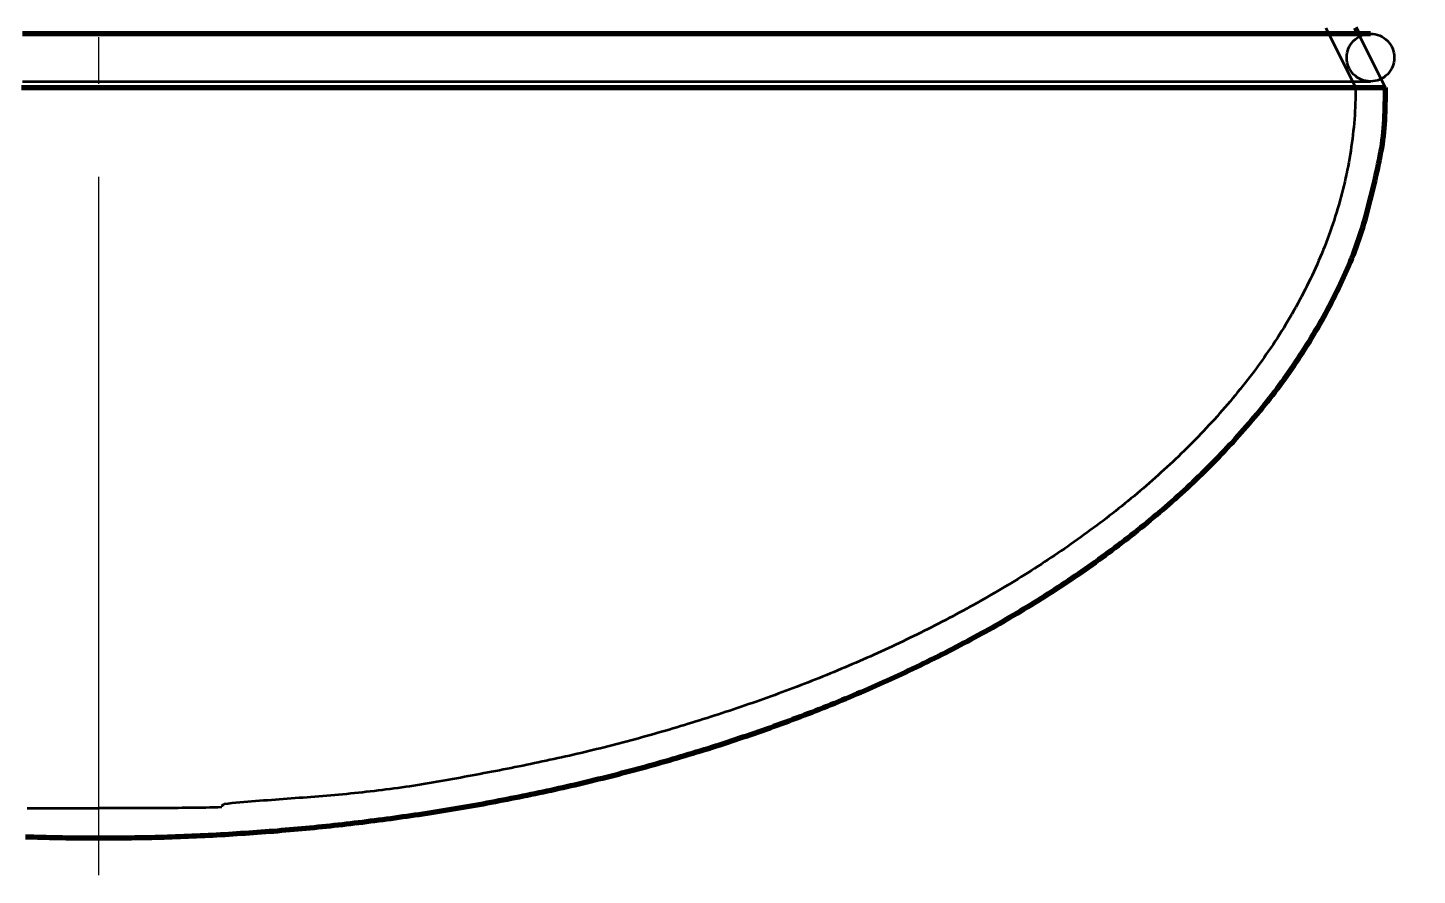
# Model space of a CAD drawing. Header units: millimetres. Extents: x 0 to 1554, y 0 to 420.
# Drawn here: x 120.9 to 150.76, y 174.06 to 192.26 of the extents above; entities that cross this region are included whole.
import ezdxf

# ---------------------------------------------------------------- set-up
doc = ezdxf.new("R2010")
doc.units = ezdxf.units.MM
doc.linetypes.add('IRAM-E-TRAZOS', pattern=[5, 4, -1])
doc.linetypes.add('IRAM-F-TRAZO-PUNTO', pattern=[20, 15, -2, 1, -2])
for name, color, linetype, lineweight in [('01-VISIBLE', 7, 'CONTINUOUS', 70), ('02-OCULTA', 4, 'IRAM-E-TRAZOS', 35), ('03-EJE', 1, 'IRAM-F-TRAZO-PUNTO', 18), ('04-COTA', 3, 'CONTINUOUS', 18)]:
    doc.layers.add(name, color=color, linetype=linetype, lineweight=lineweight)
doc.styles.add('ISO3098', font='isocpeur.ttf')
doc.dimstyles.new('FLAMA-IRAM', dxfattribs={"dimtxt": 3.5, "dimasz": 3.5, "dimexe": 2, "dimexo": 1.5, "dimgap": 1, "dimtad": 1, "dimdec": 1, "dimtxsty": 'ISO3098', "dimblk": 'IRAM_FLECHA', "dimblk1": 'IRAM_FLECHA', "dimblk2": 'IRAM_FLECHA', "dimcen": 2.5, "dimclrd": 256, "dimclre": 256, "dimclrt": 256, "dimazin": 3, "dimtfac": 1, "dimtmove": 0, "dimatfit": 3, "dimlwd": 18, "dimlwe": 18})

# ---------------------------------------------------------------- blocks, each defined once
blk = doc.blocks.new('IRAM_FLECHA')
blk.add_solid([(0, 0), (-1, 0.125), (-1, -0.125)])

msp = doc.modelspace()

# ---------------------------------------------------------------- linework, layer by layer
at = {"layer": '01-VISIBLE'}
msp.add_line((149.499, 192.137), (149.435, 192.265), dxfattribs=at)
for points in [[(149.755, 192.137), (149.619, 192.137), (149.482, 192.137), (149.345, 192.137), (149.209, 192.137), (149.072, 192.137), (148.935, 192.137), (148.799, 192.137), (148.662, 192.137), (148.525, 192.137), (148.389, 192.137), (148.252, 192.137), (148.115, 192.137), (147.979, 192.137), (147.842, 192.137), (147.706, 192.137), (147.569, 192.137), (147.432, 192.137), (147.296, 192.137), (147.159, 192.137), (147.022, 192.137), (146.886, 192.137), (146.749, 192.137), (146.612, 192.137), (146.476, 192.137), (146.339, 192.137), (146.202, 192.137), (146.066, 192.137), (145.929, 192.137), (145.792, 192.137), (145.656, 192.137), (145.519, 192.137), (145.382, 192.137), (145.246, 192.137), (145.109, 192.137), (144.973, 192.137), (144.836, 192.137), (144.699, 192.137), (144.563, 192.137), (144.426, 192.137), (144.289, 192.137), (144.153, 192.137), (144.016, 192.137), (143.879, 192.137), (143.743, 192.137), (143.606, 192.137), (143.469, 192.137), (143.333, 192.137), (143.196, 192.137), (143.059, 192.137), (142.923, 192.137), (142.786, 192.137), (142.649, 192.137), (142.513, 192.137), (142.376, 192.137), (142.24, 192.137), (142.103, 192.137), (141.966, 192.137), (141.83, 192.137), (141.693, 192.137), (141.556, 192.137), (141.42, 192.137), (141.283, 192.137), (141.146, 192.137), (141.01, 192.137), (140.873, 192.137), (140.736, 192.137), (140.6, 192.137), (140.463, 192.137), (140.326, 192.137), (140.19, 192.137), (140.053, 192.137), (139.916, 192.137), (139.78, 192.137), (139.643, 192.137), (139.506, 192.137), (139.37, 192.137), (139.233, 192.137), (139.097, 192.137), (138.96, 192.137), (138.823, 192.137), (138.687, 192.137), (138.55, 192.137), (138.413, 192.137), (138.277, 192.137), (138.14, 192.137), (138.003, 192.137), (137.867, 192.137), (137.73, 192.137), (137.593, 192.137), (137.457, 192.137), (137.32, 192.137), (137.183, 192.137), (137.047, 192.137), (136.91, 192.137), (136.773, 192.137), (136.637, 192.137), (136.5, 192.137), (136.363, 192.137), (136.227, 192.137), (136.09, 192.137), (135.953, 192.137), (135.817, 192.137), (135.68, 192.137), (135.544, 192.137), (135.407, 192.137), (135.27, 192.137), (135.134, 192.137), (134.997, 192.137), (134.86, 192.137), (134.724, 192.137), (134.587, 192.137), (134.45, 192.137), (134.314, 192.137), (134.177, 192.137), (134.04, 192.137), (133.904, 192.137), (133.767, 192.137), (133.63, 192.137), (133.494, 192.137), (133.357, 192.137), (133.22, 192.137), (133.084, 192.137), (132.947, 192.137), (132.81, 192.137), (132.674, 192.137), (132.537, 192.137), (132.4, 192.137), (132.264, 192.137), (132.127, 192.137), (131.99, 192.137), (131.854, 192.137), (131.717, 192.137), (131.581, 192.137), (131.444, 192.137), (131.307, 192.137), (131.171, 192.137), (131.034, 192.137), (130.897, 192.137), (130.761, 192.137), (130.624, 192.137), (130.487, 192.137), (130.351, 192.137), (130.214, 192.137), (130.077, 192.137), (129.941, 192.137), (129.804, 192.137), (129.667, 192.137), (129.531, 192.137), (129.394, 192.137), (129.257, 192.137), (129.121, 192.137), (128.984, 192.137), (128.848, 192.137), (128.711, 192.137), (128.574, 192.137), (128.438, 192.137), (128.301, 192.137), (128.164, 192.137), (128.028, 192.137), (127.891, 192.137), (127.754, 192.137), (127.618, 192.137), (127.481, 192.137), (127.344, 192.137), (127.208, 192.137), (127.071, 192.137), (126.934, 192.137), (126.798, 192.137), (126.661, 192.137), (126.525, 192.137), (126.388, 192.137), (126.251, 192.137), (126.115, 192.137), (125.978, 192.137), (125.841, 192.137), (125.705, 192.137), (125.568, 192.137), (125.431, 192.137), (125.295, 192.137), (125.158, 192.137), (125.021, 192.137), (124.885, 192.137), (124.748, 192.137), (124.611, 192.137), (124.475, 192.137), (124.338, 192.137), (124.201, 192.137), (124.065, 192.137), (123.928, 192.137), (123.791, 192.137), (123.655, 192.137), (123.518, 192.137), (123.382, 192.137), (123.245, 192.137), (123.108, 192.137), (122.972, 192.137), (122.835, 192.137), (122.698, 192.137), (122.562, 192.137), (122.425, 192.137), (122.288, 192.137), (122.152, 192.137), (122.015, 192.137), (121.878, 192.137), (121.742, 192.137), (121.605, 192.137), (121.468, 192.137), (121.332, 192.137), (121.195, 192.137), (121.059, 192.137), (120.922, 192.137), (120.785, 192.137)], [(149.755, 192.137), (149.712, 192.137), (149.67, 192.137), (149.627, 192.137), (149.584, 192.137), (149.542, 192.137), (149.499, 192.137)], [(120.766, 190.985), (120.904, 190.985), (121.043, 190.985), (121.181, 190.985), (121.319, 190.985), (121.457, 190.985), (121.596, 190.985), (121.734, 190.985), (121.872, 190.985), (122.01, 190.985), (122.149, 190.985), (122.287, 190.985), (122.425, 190.985), (122.563, 190.985), (122.702, 190.985), (122.84, 190.985), (122.978, 190.985), (123.116, 190.985), (123.255, 190.985), (123.393, 190.985), (123.531, 190.985), (123.669, 190.985), (123.808, 190.985), (123.946, 190.985), (124.084, 190.985), (124.222, 190.985), (124.361, 190.985), (124.499, 190.985), (124.637, 190.985), (124.775, 190.985), (124.913, 190.985), (125.052, 190.985), (125.19, 190.985), (125.328, 190.985), (125.467, 190.985), (125.605, 190.985), (125.743, 190.985), (125.881, 190.985), (126.02, 190.985), (126.158, 190.985), (126.296, 190.985), (126.434, 190.985), (126.573, 190.985), (126.711, 190.985), (126.849, 190.985), (126.987, 190.985), (127.126, 190.985), (127.264, 190.985), (127.402, 190.985), (127.54, 190.985), (127.678, 190.985), (127.817, 190.985), (127.955, 190.985), (128.093, 190.985), (128.232, 190.985), (128.37, 190.985), (128.508, 190.985), (128.646, 190.985), (128.784, 190.985), (128.923, 190.985), (129.061, 190.985), (129.199, 190.985), (129.337, 190.985), (129.476, 190.985), (129.614, 190.985), (129.752, 190.985), (129.891, 190.985), (130.029, 190.985), (130.167, 190.985), (130.305, 190.985), (130.444, 190.985), (130.582, 190.985), (130.72, 190.985), (130.858, 190.985), (130.996, 190.985), (131.135, 190.985), (131.273, 190.985), (131.411, 190.985), (131.549, 190.985), (131.688, 190.985), (131.826, 190.985), (131.964, 190.985), (132.102, 190.985), (132.241, 190.985), (132.379, 190.985), (132.517, 190.985), (132.655, 190.985), (132.794, 190.985), (132.932, 190.985), (133.07, 190.985), (133.208, 190.985), (133.347, 190.985), (133.485, 190.985), (133.623, 190.985), (133.762, 190.985), (133.9, 190.985), (134.038, 190.985), (134.176, 190.985), (134.315, 190.985), (134.453, 190.985), (134.591, 190.985), (134.729, 190.985), (134.868, 190.985), (135.006, 190.985), (135.144, 190.985), (135.282, 190.985), (135.421, 190.985), (135.559, 190.985), (135.697, 190.985), (135.835, 190.985), (135.974, 190.985), (136.112, 190.985), (136.25, 190.985), (136.388, 190.985), (136.526, 190.985), (136.665, 190.985), (136.803, 190.985), (136.941, 190.985), (137.079, 190.985), (137.218, 190.985), (137.356, 190.985), (137.494, 190.985), (137.632, 190.985), (137.771, 190.985), (137.909, 190.985), (138.047, 190.985), (138.185, 190.985), (138.324, 190.985), (138.462, 190.985), (138.6, 190.985), (138.738, 190.985), (138.877, 190.985), (139.015, 190.985), (139.153, 190.985), (139.292, 190.985), (139.43, 190.985), (139.568, 190.985), (139.706, 190.985), (139.845, 190.985), (139.983, 190.985), (140.121, 190.985), (140.259, 190.985), (140.398, 190.985), (140.536, 190.985), (140.674, 190.985), (140.812, 190.985), (140.95, 190.985), (141.089, 190.985), (141.227, 190.985), (141.365, 190.985), (141.504, 190.985), (141.642, 190.985), (141.78, 190.985), (141.918, 190.985), (142.056, 190.985), (142.195, 190.985), (142.333, 190.985), (142.471, 190.985), (142.609, 190.985), (142.748, 190.985), (142.886, 190.985), (143.024, 190.985), (143.163, 190.985), (143.301, 190.985), (143.439, 190.985), (143.577, 190.985), (143.716, 190.985), (143.854, 190.985), (143.992, 190.985), (144.13, 190.985), (144.269, 190.985), (144.407, 190.985), (144.545, 190.985), (144.683, 190.985), (144.822, 190.985), (144.96, 190.985), (145.098, 190.985), (145.236, 190.985), (145.375, 190.985), (145.513, 190.985), (145.651, 190.985), (145.789, 190.985), (145.928, 190.985), (146.066, 190.985), (146.204, 190.985), (146.342, 190.985), (146.481, 190.985), (146.619, 190.985), (146.757, 190.985), (146.895, 190.985), (147.034, 190.985), (147.172, 190.985), (147.31, 190.985), (147.448, 190.985), (147.587, 190.985), (147.725, 190.985), (147.863, 190.985), (148.001, 190.985), (148.139, 190.985), (148.278, 190.985), (148.416, 190.985), (148.554, 190.985), (148.692, 190.985), (148.831, 190.985), (148.969, 190.985), (149.107, 190.985), (149.245, 190.985), (149.384, 190.985), (149.522, 190.985), (149.66, 190.985), (149.798, 190.985), (149.937, 190.985), (150.075, 190.985)], [(122.425, 174.865), (122.512, 174.865), (122.6, 174.865), (122.687, 174.866), (122.775, 174.866), (122.862, 174.867), (122.95, 174.868), (123.037, 174.869), (123.125, 174.87), (123.212, 174.871), (123.299, 174.873), (123.387, 174.875), (123.474, 174.876), (123.562, 174.878), (123.649, 174.881), (123.736, 174.883), (123.824, 174.885), (123.911, 174.888), (123.999, 174.891), (124.086, 174.894), (124.173, 174.897), (124.261, 174.9), (124.348, 174.904), (124.436, 174.907), (124.523, 174.911), (124.61, 174.915), (124.698, 174.919), (124.785, 174.924), (124.872, 174.928), (124.96, 174.933), (125.047, 174.937), (125.134, 174.942), (125.222, 174.947), (125.309, 174.953), (125.396, 174.958), (125.483, 174.964), (125.571, 174.969), (125.658, 174.975), (125.745, 174.981), (125.832, 174.988), (125.92, 174.994), (126.007, 175.001), (126.094, 175.007), (126.181, 175.014), (126.268, 175.021), (126.355, 175.029), (126.443, 175.036), (126.53, 175.043), (126.617, 175.051), (126.704, 175.059), (126.791, 175.067), (126.878, 175.075), (126.965, 175.084), (127.052, 175.092), (127.139, 175.101), (127.226, 175.11), (127.313, 175.119), (127.4, 175.128), (127.487, 175.137), (127.574, 175.147), (127.661, 175.156), (127.748, 175.166), (127.834, 175.176), (127.921, 175.187), (128.008, 175.197), (128.095, 175.207), (128.182, 175.218), (128.269, 175.229), (128.355, 175.24), (128.442, 175.251), (128.529, 175.262), (128.615, 175.274), (128.702, 175.286), (128.789, 175.298), (128.875, 175.31), (128.962, 175.322), (129.048, 175.334), (129.135, 175.347), (129.221, 175.359), (129.308, 175.372), (129.394, 175.385), (129.481, 175.399), (129.567, 175.412), (129.654, 175.425), (129.74, 175.439), (129.826, 175.453), (129.913, 175.467), (129.999, 175.481), (130.085, 175.496), (130.171, 175.51), (130.258, 175.525), (130.344, 175.54), (130.43, 175.555), (130.516, 175.57), (130.602, 175.586), (130.688, 175.601), (130.774, 175.617), (130.86, 175.633), (130.946, 175.649), (131.032, 175.666), (131.118, 175.682), (131.204, 175.699), (131.289, 175.716), (131.375, 175.733), (131.461, 175.75), (131.547, 175.767), (131.632, 175.785), (131.718, 175.803), (131.804, 175.82), (131.889, 175.839), (131.975, 175.857), (132.06, 175.875), (132.146, 175.894), (132.231, 175.913), (132.316, 175.932), (132.402, 175.951), (132.487, 175.97), (132.572, 175.99), (132.657, 176.009), (132.742, 176.029), (132.828, 176.049), (132.913, 176.069), (132.998, 176.09), (133.083, 176.11), (133.168, 176.131), (133.253, 176.152), (133.337, 176.173), (133.422, 176.195), (133.507, 176.216), (133.592, 176.238), (133.676, 176.26), (133.761, 176.282), (133.845, 176.304), (133.93, 176.327), (134.014, 176.349), (134.099, 176.372), (134.183, 176.395), (134.268, 176.418), (134.352, 176.442), (134.436, 176.465), (134.52, 176.489), (134.604, 176.513), (134.688, 176.537), (134.772, 176.561), (134.856, 176.586), (134.94, 176.611), (135.024, 176.636), (135.108, 176.661), (135.191, 176.686), (135.275, 176.711), (135.359, 176.737), (135.442, 176.763), (135.526, 176.789), (135.609, 176.815), (135.692, 176.842), (135.776, 176.868), (135.859, 176.895), (135.942, 176.922), (136.025, 176.95), (136.108, 176.977), (136.191, 177.005), (136.274, 177.033), (136.357, 177.061), (136.44, 177.089), (136.522, 177.117), (136.605, 177.146), (136.687, 177.175), (136.77, 177.204), (136.852, 177.233), (136.935, 177.263), (137.017, 177.292), (137.099, 177.322), (137.181, 177.352), (137.263, 177.383), (137.345, 177.413), (137.427, 177.444), (137.509, 177.475), (137.59, 177.506), (137.672, 177.537), (137.754, 177.569), (137.835, 177.601), (137.916, 177.632), (137.998, 177.665), (138.079, 177.697), (138.16, 177.73), (138.241, 177.762), (138.322, 177.796), (138.403, 177.829), (138.484, 177.862), (138.564, 177.896), (138.645, 177.93), (138.726, 177.964), (138.806, 177.998), (138.886, 178.033), (138.967, 178.068), (139.047, 178.103), (139.127, 178.138), (139.207, 178.173), (139.286, 178.209), (139.366, 178.245), (139.446, 178.281), (139.525, 178.317), (139.605, 178.354), (139.684, 178.391), (139.763, 178.428), (139.842, 178.465), (139.921, 178.503), (140, 178.54), (140.079, 178.578), (140.158, 178.617), (140.236, 178.655), (140.315, 178.694), (140.393, 178.732), (140.471, 178.772), (140.549, 178.811), (140.627, 178.851), (140.705, 178.89), (140.783, 178.93), (140.86, 178.971), (140.938, 179.011), (141.015, 179.052), (141.092, 179.093), (141.17, 179.134), (141.247, 179.176), (141.323, 179.218), (141.4, 179.26), (141.477, 179.302), (141.553, 179.345), (141.629, 179.387), (141.705, 179.43), (141.781, 179.474), (141.857, 179.517), (141.933, 179.561), (142.008, 179.605), (142.084, 179.649), (142.159, 179.694), (142.234, 179.739), (142.309, 179.784), (142.384, 179.829), (142.459, 179.874), (142.533, 179.92), (142.607, 179.966), (142.682, 180.013), (142.756, 180.059), (142.829, 180.106), (142.903, 180.153), (142.976, 180.201), (143.05, 180.248), (143.123, 180.296), (143.196, 180.345), (143.269, 180.393), (143.341, 180.442), (143.414, 180.491), (143.486, 180.54), (143.558, 180.59), (143.63, 180.64), (143.701, 180.69), (143.773, 180.74), (143.844, 180.791), (143.915, 180.842), (143.986, 180.893), (144.057, 180.944), (144.127, 180.996), (144.197, 181.048), (144.267, 181.101), (144.337, 181.153), (144.407, 181.206), (144.476, 181.259), (144.545, 181.313), (144.614, 181.367), (144.683, 181.421), (144.751, 181.475), (144.82, 181.53), (144.888, 181.585), (144.955, 181.64), (145.023, 181.696), (145.09, 181.752), (145.157, 181.808), (145.224, 181.864), (145.29, 181.921), (145.357, 181.978), (145.423, 182.036), (145.488, 182.093), (145.554, 182.151), (145.619, 182.21), (145.684, 182.268), (145.749, 182.327), (145.813, 182.386), (145.877, 182.446), (145.941, 182.506), (146.004, 182.566), (146.067, 182.626), (146.13, 182.687), (146.193, 182.748), (146.255, 182.81), (146.317, 182.871), (146.379, 182.933), (146.44, 182.996), (146.501, 183.058), (146.562, 183.121), (146.622, 183.184), (146.682, 183.248), (146.742, 183.312), (146.801, 183.376), (146.86, 183.441), (146.919, 183.506), (146.977, 183.571), (147.035, 183.636), (147.093, 183.702), (147.15, 183.768), (147.207, 183.835), (147.263, 183.901), (147.319, 183.968), (147.375, 184.036), (147.43, 184.104), (147.485, 184.172), (147.539, 184.24), (147.593, 184.309), (147.647, 184.378), (147.7, 184.448), (147.753, 184.517), (147.805, 184.587), (147.857, 184.658), (147.908, 184.729), (147.959, 184.8), (148.009, 184.871), (148.059, 184.943), (148.109, 185.015), (148.157, 185.088), (148.206, 185.161), (148.254, 185.234), (148.301, 185.307), (148.348, 185.381), (148.395, 185.455), (148.441, 185.529), (148.487, 185.604), (148.532, 185.679), (148.576, 185.754), (148.62, 185.829), (148.664, 185.905), (148.707, 185.981), (148.75, 186.058), (148.792, 186.134), (148.834, 186.211), (148.875, 186.288), (148.916, 186.365), (148.956, 186.443), (148.996, 186.521), (149.035, 186.599), (149.073, 186.678), (149.111, 186.757), (149.148, 186.836), (149.185, 186.915), (149.22, 186.995), (149.255, 187.075), (149.29, 187.156), (149.323, 187.237), (149.356, 187.318), (149.388, 187.399), (149.419, 187.481), (149.449, 187.563), (149.478, 187.645), (149.507, 187.728), (149.534, 187.811), (149.561, 187.894), (149.587, 187.978), (149.612, 188.061), (149.637, 188.145), (149.661, 188.229), (149.684, 188.314), (149.707, 188.398), (149.729, 188.483), (149.751, 188.567), (149.772, 188.652), (149.792, 188.737), (149.813, 188.822), (149.833, 188.907), (149.852, 188.993), (149.871, 189.078), (149.89, 189.163), (149.909, 189.249), (149.927, 189.334), (149.945, 189.42), (149.963, 189.506), (149.98, 189.591), (149.995, 189.677), (150.01, 189.764), (150.022, 189.85), (150.033, 189.937), (150.042, 190.024), (150.05, 190.111), (150.056, 190.198), (150.061, 190.286), (150.065, 190.373), (150.068, 190.46), (150.07, 190.548), (150.072, 190.635), (150.074, 190.723), (150.074, 190.81), (150.075, 190.897), (150.075, 190.985)], [(120.851, 174.891), (120.939, 174.888), (121.026, 174.886), (121.114, 174.883), (121.201, 174.881), (121.288, 174.879), (121.376, 174.877), (121.463, 174.875), (121.551, 174.873), (121.638, 174.872), (121.725, 174.87), (121.813, 174.869), (121.9, 174.868), (121.988, 174.867), (122.075, 174.866), (122.163, 174.866), (122.25, 174.865), (122.338, 174.865), (122.425, 174.865)]]:
    msp.add_lwpolyline(points, dxfattribs=at)
at = {"layer": '02-OCULTA'}
for p, q in [((148.795, 192.265), (149.435, 190.985)), ((150.075, 190.985), (149.499, 192.137))]:
    msp.add_line(p, q, dxfattribs=at)
for points in [[(149.499, 192.137), (149.364, 192.137), (149.228, 192.137), (149.093, 192.137), (148.958, 192.137), (148.822, 192.137), (148.687, 192.137), (148.551, 192.137), (148.416, 192.137), (148.281, 192.137), (148.145, 192.137), (148.01, 192.137), (147.875, 192.137), (147.739, 192.137), (147.604, 192.137), (147.468, 192.137), (147.333, 192.137), (147.198, 192.137), (147.062, 192.137), (146.927, 192.137), (146.792, 192.137), (146.656, 192.137), (146.521, 192.137), (146.385, 192.137), (146.25, 192.137), (146.115, 192.137), (145.979, 192.137), (145.844, 192.137), (145.709, 192.137), (145.573, 192.137), (145.438, 192.137), (145.303, 192.137), (145.167, 192.137), (145.032, 192.137), (144.896, 192.137), (144.761, 192.137), (144.626, 192.137), (144.49, 192.137), (144.355, 192.137), (144.22, 192.137), (144.084, 192.137), (143.949, 192.137), (143.813, 192.137), (143.678, 192.137), (143.543, 192.137), (143.407, 192.137), (143.272, 192.137), (143.137, 192.137), (143.001, 192.137), (142.866, 192.137), (142.731, 192.137), (142.595, 192.137), (142.46, 192.137), (142.324, 192.137), (142.189, 192.137), (142.054, 192.137), (141.918, 192.137), (141.783, 192.137), (141.648, 192.137), (141.512, 192.137), (141.377, 192.137), (141.241, 192.137), (141.106, 192.137), (140.971, 192.137), (140.835, 192.137), (140.7, 192.137), (140.565, 192.137), (140.429, 192.137), (140.294, 192.137), (140.158, 192.137), (140.023, 192.137), (139.888, 192.137), (139.752, 192.137), (139.617, 192.137), (139.482, 192.137), (139.346, 192.137), (139.211, 192.137), (139.076, 192.137), (138.94, 192.137), (138.805, 192.137), (138.669, 192.137), (138.534, 192.137), (138.399, 192.137), (138.263, 192.137), (138.128, 192.137), (137.993, 192.137), (137.857, 192.137), (137.722, 192.137), (137.586, 192.137), (137.451, 192.137), (137.316, 192.137), (137.18, 192.137), (137.045, 192.137), (136.91, 192.137), (136.774, 192.137), (136.639, 192.137), (136.503, 192.137), (136.368, 192.137), (136.233, 192.137), (136.097, 192.137), (135.962, 192.137), (135.827, 192.137), (135.691, 192.137), (135.556, 192.137), (135.421, 192.137), (135.285, 192.137), (135.15, 192.137), (135.014, 192.137), (134.879, 192.137), (134.744, 192.137), (134.608, 192.137), (134.473, 192.137), (134.338, 192.137), (134.202, 192.137), (134.067, 192.137), (133.931, 192.137), (133.796, 192.137), (133.661, 192.137), (133.525, 192.137), (133.39, 192.137), (133.255, 192.137), (133.119, 192.137), (132.984, 192.137), (132.848, 192.137), (132.713, 192.137), (132.578, 192.137), (132.442, 192.137), (132.307, 192.137), (132.172, 192.137), (132.036, 192.137), (131.901, 192.137), (131.766, 192.137), (131.63, 192.137), (131.495, 192.137), (131.359, 192.137), (131.224, 192.137), (131.089, 192.137), (130.953, 192.137), (130.818, 192.137), (130.683, 192.137), (130.547, 192.137), (130.412, 192.137), (130.276, 192.137), (130.141, 192.137), (130.006, 192.137), (129.87, 192.137), (129.735, 192.137), (129.6, 192.137), (129.464, 192.137), (129.329, 192.137), (129.194, 192.137), (129.058, 192.137), (128.923, 192.137), (128.787, 192.137), (128.652, 192.137), (128.517, 192.137), (128.381, 192.137), (128.246, 192.137), (128.111, 192.137), (127.975, 192.137), (127.84, 192.137), (127.704, 192.137), (127.569, 192.137), (127.434, 192.137), (127.298, 192.137), (127.163, 192.137), (127.028, 192.137), (126.892, 192.137), (126.757, 192.137), (126.621, 192.137), (126.486, 192.137), (126.351, 192.137), (126.215, 192.137), (126.08, 192.137), (125.945, 192.137), (125.809, 192.137), (125.674, 192.137), (125.539, 192.137), (125.403, 192.137), (125.268, 192.137), (125.132, 192.137), (124.997, 192.137), (124.862, 192.137), (124.726, 192.137), (124.591, 192.137), (124.456, 192.137), (124.32, 192.137), (124.185, 192.137), (124.049, 192.137), (123.914, 192.137), (123.779, 192.137), (123.643, 192.137), (123.508, 192.137), (123.373, 192.137), (123.237, 192.137), (123.102, 192.137), (122.966, 192.137), (122.831, 192.137), (122.696, 192.137), (122.56, 192.137), (122.425, 192.137), (122.29, 192.137), (122.154, 192.137), (122.019, 192.137), (121.884, 192.137), (121.748, 192.137), (121.613, 192.137), (121.477, 192.137), (121.342, 192.137), (121.207, 192.137), (121.071, 192.137), (120.936, 192.137), (120.801, 192.137)], [(120.785, 191.113), (120.922, 191.113), (121.059, 191.113), (121.195, 191.113), (121.332, 191.113), (121.468, 191.113), (121.605, 191.113), (121.742, 191.113), (121.878, 191.113), (122.015, 191.113), (122.152, 191.113), (122.288, 191.113), (122.425, 191.113), (122.562, 191.113), (122.698, 191.113), (122.835, 191.113), (122.972, 191.113), (123.108, 191.113), (123.245, 191.113), (123.382, 191.113), (123.518, 191.113), (123.655, 191.113), (123.791, 191.113), (123.928, 191.113), (124.065, 191.113), (124.201, 191.113), (124.338, 191.113), (124.475, 191.113), (124.611, 191.113), (124.748, 191.113), (124.885, 191.113), (125.021, 191.113), (125.158, 191.113), (125.295, 191.113), (125.431, 191.113), (125.568, 191.113), (125.705, 191.113), (125.841, 191.113), (125.978, 191.113), (126.115, 191.113), (126.251, 191.113), (126.388, 191.113), (126.525, 191.113), (126.661, 191.113), (126.798, 191.113), (126.934, 191.113), (127.071, 191.113), (127.208, 191.113), (127.344, 191.113), (127.481, 191.113), (127.618, 191.113), (127.754, 191.113), (127.891, 191.113), (128.028, 191.113), (128.164, 191.113), (128.301, 191.113), (128.438, 191.113), (128.574, 191.113), (128.711, 191.113), (128.848, 191.113), (128.984, 191.113), (129.121, 191.113), (129.257, 191.113), (129.394, 191.113), (129.531, 191.113), (129.667, 191.113), (129.804, 191.113), (129.941, 191.113), (130.077, 191.113), (130.214, 191.113), (130.351, 191.113), (130.487, 191.113), (130.624, 191.113), (130.761, 191.113), (130.897, 191.113), (131.034, 191.113), (131.171, 191.113), (131.307, 191.113), (131.444, 191.113), (131.581, 191.113), (131.717, 191.113), (131.854, 191.113), (131.99, 191.113), (132.127, 191.113), (132.264, 191.113), (132.4, 191.113), (132.537, 191.113), (132.674, 191.113), (132.81, 191.113), (132.947, 191.113), (133.084, 191.113), (133.22, 191.113), (133.357, 191.113), (133.494, 191.113), (133.63, 191.113), (133.767, 191.113), (133.904, 191.113), (134.04, 191.113), (134.177, 191.113), (134.314, 191.113), (134.45, 191.113), (134.587, 191.113), (134.724, 191.113), (134.86, 191.113), (134.997, 191.113), (135.133, 191.113), (135.27, 191.113), (135.407, 191.113), (135.543, 191.113), (135.68, 191.113), (135.817, 191.113), (135.953, 191.113), (136.09, 191.113), (136.227, 191.113), (136.363, 191.113), (136.5, 191.113), (136.637, 191.113), (136.773, 191.113), (136.91, 191.113), (137.047, 191.113), (137.183, 191.113), (137.32, 191.113), (137.457, 191.113), (137.593, 191.113), (137.73, 191.113), (137.866, 191.113), (138.003, 191.113), (138.14, 191.113), (138.276, 191.113), (138.413, 191.113), (138.55, 191.113), (138.686, 191.113), (138.823, 191.113), (138.96, 191.113), (139.096, 191.113), (139.233, 191.113), (139.37, 191.113), (139.506, 191.113), (139.643, 191.113), (139.78, 191.113), (139.916, 191.113), (140.053, 191.113), (140.19, 191.113), (140.326, 191.113), (140.463, 191.113), (140.599, 191.113), (140.736, 191.113), (140.873, 191.113), (141.009, 191.113), (141.146, 191.113), (141.283, 191.113), (141.419, 191.113), (141.556, 191.113), (141.693, 191.113), (141.829, 191.113), (141.966, 191.113), (142.103, 191.113), (142.239, 191.113), (142.376, 191.113), (142.513, 191.113), (142.649, 191.113), (142.786, 191.113), (142.923, 191.113), (143.059, 191.113), (143.196, 191.113), (143.332, 191.113), (143.469, 191.113), (143.606, 191.113), (143.742, 191.113), (143.879, 191.113), (144.016, 191.113), (144.152, 191.113), (144.289, 191.113), (144.426, 191.113), (144.562, 191.113), (144.699, 191.113), (144.836, 191.113), (144.972, 191.113), (145.109, 191.113), (145.246, 191.113), (145.382, 191.113), (145.519, 191.113), (145.656, 191.113), (145.792, 191.113), (145.929, 191.113), (146.065, 191.113), (146.202, 191.113), (146.339, 191.113), (146.475, 191.113), (146.612, 191.113), (146.749, 191.113), (146.885, 191.113), (147.022, 191.113), (147.159, 191.113), (147.295, 191.113), (147.432, 191.113), (147.569, 191.113), (147.705, 191.113), (147.842, 191.113), (147.979, 191.113), (148.115, 191.113), (148.252, 191.113), (148.389, 191.113), (148.525, 191.113), (148.662, 191.113), (148.798, 191.113), (148.935, 191.113), (149.072, 191.113), (149.208, 191.113), (149.345, 191.113), (149.482, 191.113), (149.618, 191.113), (149.755, 191.113)], [(120.785, 191.113), (120.922, 191.113), (121.059, 191.113), (121.195, 191.113), (121.332, 191.113), (121.468, 191.113), (121.605, 191.113), (121.742, 191.113), (121.878, 191.113), (122.015, 191.113), (122.152, 191.113), (122.288, 191.113), (122.425, 191.113), (122.562, 191.113), (122.698, 191.113), (122.835, 191.113), (122.972, 191.113), (123.108, 191.113), (123.245, 191.113), (123.382, 191.113), (123.518, 191.113), (123.655, 191.113), (123.791, 191.113), (123.928, 191.113), (124.065, 191.113), (124.201, 191.113), (124.338, 191.113), (124.475, 191.113), (124.611, 191.113), (124.748, 191.113), (124.885, 191.113), (125.021, 191.113), (125.158, 191.113), (125.295, 191.113), (125.431, 191.113), (125.568, 191.113), (125.705, 191.113), (125.841, 191.113), (125.978, 191.113), (126.115, 191.113), (126.251, 191.113), (126.388, 191.113), (126.525, 191.113), (126.661, 191.113), (126.798, 191.113), (126.934, 191.113), (127.071, 191.113), (127.208, 191.113), (127.344, 191.113), (127.481, 191.113), (127.618, 191.113), (127.754, 191.113), (127.891, 191.113), (128.028, 191.113), (128.164, 191.113), (128.301, 191.113), (128.438, 191.113), (128.574, 191.113), (128.711, 191.113), (128.848, 191.113), (128.984, 191.113), (129.121, 191.113), (129.257, 191.113), (129.394, 191.113), (129.531, 191.113), (129.667, 191.113), (129.804, 191.113), (129.941, 191.113), (130.077, 191.113), (130.214, 191.113), (130.351, 191.113), (130.487, 191.113), (130.624, 191.113), (130.761, 191.113), (130.897, 191.113), (131.034, 191.113), (131.171, 191.113), (131.307, 191.113), (131.444, 191.113), (131.581, 191.113), (131.717, 191.113), (131.854, 191.113), (131.99, 191.113), (132.127, 191.113), (132.264, 191.113), (132.4, 191.113), (132.537, 191.113), (132.674, 191.113), (132.81, 191.113), (132.947, 191.113), (133.084, 191.113), (133.22, 191.113), (133.357, 191.113), (133.494, 191.113), (133.63, 191.113), (133.767, 191.113), (133.904, 191.113), (134.04, 191.113), (134.177, 191.113), (134.314, 191.113), (134.45, 191.113), (134.587, 191.113), (134.724, 191.113), (134.86, 191.113), (134.997, 191.113), (135.133, 191.113), (135.27, 191.113), (135.407, 191.113), (135.543, 191.113), (135.68, 191.113), (135.817, 191.113), (135.953, 191.113), (136.09, 191.113), (136.227, 191.113), (136.363, 191.113), (136.5, 191.113), (136.637, 191.113), (136.773, 191.113), (136.91, 191.113), (137.047, 191.113), (137.183, 191.113), (137.32, 191.113), (137.457, 191.113), (137.593, 191.113), (137.73, 191.113), (137.866, 191.113), (138.003, 191.113), (138.14, 191.113), (138.276, 191.113), (138.413, 191.113), (138.55, 191.113), (138.686, 191.113), (138.823, 191.113), (138.96, 191.113), (139.096, 191.113), (139.233, 191.113), (139.37, 191.113), (139.506, 191.113), (139.643, 191.113), (139.78, 191.113), (139.916, 191.113), (140.053, 191.113), (140.19, 191.113), (140.326, 191.113), (140.463, 191.113), (140.599, 191.113), (140.736, 191.113), (140.873, 191.113), (141.009, 191.113), (141.146, 191.113), (141.283, 191.113), (141.419, 191.113), (141.556, 191.113), (141.693, 191.113), (141.829, 191.113), (141.966, 191.113), (142.103, 191.113), (142.239, 191.113), (142.376, 191.113), (142.513, 191.113), (142.649, 191.113), (142.786, 191.113), (142.923, 191.113), (143.059, 191.113), (143.196, 191.113), (143.332, 191.113), (143.469, 191.113), (143.606, 191.113), (143.742, 191.113), (143.879, 191.113), (144.016, 191.113), (144.152, 191.113), (144.289, 191.113), (144.426, 191.113), (144.562, 191.113), (144.699, 191.113), (144.836, 191.113), (144.972, 191.113), (145.109, 191.113), (145.246, 191.113), (145.382, 191.113), (145.519, 191.113), (145.656, 191.113), (145.792, 191.113), (145.929, 191.113), (146.065, 191.113), (146.202, 191.113), (146.339, 191.113), (146.475, 191.113), (146.612, 191.113), (146.749, 191.113), (146.885, 191.113), (147.022, 191.113), (147.159, 191.113), (147.295, 191.113), (147.432, 191.113), (147.569, 191.113), (147.705, 191.113), (147.842, 191.113), (147.979, 191.113), (148.115, 191.113), (148.252, 191.113), (148.389, 191.113), (148.525, 191.113), (148.662, 191.113), (148.798, 191.113), (148.935, 191.113), (149.072, 191.113), (149.208, 191.113), (149.345, 191.113), (149.482, 191.113), (149.618, 191.113), (149.755, 191.113)], [(150.075, 190.985), (149.937, 190.985), (149.798, 190.985), (149.66, 190.985), (149.522, 190.985), (149.384, 190.985), (149.245, 190.985), (149.107, 190.985), (148.969, 190.985), (148.831, 190.985), (148.692, 190.985), (148.554, 190.985), (148.416, 190.985), (148.278, 190.985), (148.139, 190.985), (148.001, 190.985), (147.863, 190.985), (147.725, 190.985), (147.587, 190.985), (147.448, 190.985), (147.31, 190.985), (147.172, 190.985), (147.034, 190.985), (146.895, 190.985), (146.757, 190.985), (146.619, 190.985), (146.481, 190.985), (146.342, 190.985), (146.204, 190.985), (146.066, 190.985), (145.928, 190.985), (145.789, 190.985), (145.651, 190.985), (145.513, 190.985), (145.375, 190.985), (145.236, 190.985), (145.098, 190.985), (144.96, 190.985), (144.822, 190.985), (144.683, 190.985), (144.545, 190.985), (144.407, 190.985), (144.269, 190.985), (144.13, 190.985), (143.992, 190.985), (143.854, 190.985), (143.716, 190.985), (143.577, 190.985), (143.439, 190.985), (143.301, 190.985), (143.163, 190.985), (143.024, 190.985), (142.886, 190.985), (142.748, 190.985), (142.609, 190.985), (142.471, 190.985), (142.333, 190.985), (142.195, 190.985), (142.056, 190.985), (141.918, 190.985), (141.78, 190.985), (141.642, 190.985), (141.504, 190.985), (141.365, 190.985), (141.227, 190.985), (141.089, 190.985), (140.95, 190.985), (140.812, 190.985), (140.674, 190.985), (140.536, 190.985), (140.398, 190.985), (140.259, 190.985), (140.121, 190.985), (139.983, 190.985), (139.845, 190.985), (139.706, 190.985), (139.568, 190.985), (139.43, 190.985), (139.292, 190.985), (139.153, 190.985), (139.015, 190.985), (138.877, 190.985), (138.738, 190.985), (138.6, 190.985), (138.462, 190.985), (138.324, 190.985), (138.185, 190.985), (138.047, 190.985), (137.909, 190.985), (137.771, 190.985), (137.632, 190.985), (137.494, 190.985), (137.356, 190.985), (137.218, 190.985), (137.079, 190.985), (136.941, 190.985), (136.803, 190.985), (136.665, 190.985), (136.526, 190.985), (136.388, 190.985), (136.25, 190.985), (136.112, 190.985), (135.974, 190.985), (135.835, 190.985), (135.697, 190.985), (135.559, 190.985), (135.421, 190.985), (135.282, 190.985), (135.144, 190.985), (135.006, 190.985), (134.868, 190.985), (134.729, 190.985), (134.591, 190.985), (134.453, 190.985), (134.315, 190.985), (134.176, 190.985), (134.038, 190.985), (133.9, 190.985), (133.762, 190.985), (133.623, 190.985), (133.485, 190.985), (133.347, 190.985), (133.208, 190.985), (133.07, 190.985), (132.932, 190.985), (132.794, 190.985), (132.655, 190.985), (132.517, 190.985), (132.379, 190.985), (132.241, 190.985), (132.102, 190.985), (131.964, 190.985), (131.826, 190.985), (131.688, 190.985), (131.549, 190.985), (131.411, 190.985), (131.273, 190.985), (131.135, 190.985), (130.996, 190.985), (130.858, 190.985), (130.72, 190.985), (130.582, 190.985), (130.444, 190.985), (130.305, 190.985), (130.167, 190.985), (130.029, 190.985), (129.891, 190.985), (129.752, 190.985), (129.614, 190.985), (129.476, 190.985), (129.337, 190.985), (129.199, 190.985), (129.061, 190.985), (128.923, 190.985), (128.784, 190.985), (128.646, 190.985), (128.508, 190.985), (128.37, 190.985), (128.232, 190.985), (128.093, 190.985), (127.955, 190.985), (127.817, 190.985), (127.678, 190.985), (127.54, 190.985), (127.402, 190.985), (127.264, 190.985), (127.126, 190.985), (126.987, 190.985), (126.849, 190.985), (126.711, 190.985), (126.573, 190.985), (126.434, 190.985), (126.296, 190.985), (126.158, 190.985), (126.02, 190.985), (125.881, 190.985), (125.743, 190.985), (125.605, 190.985), (125.467, 190.985), (125.328, 190.985), (125.19, 190.985), (125.052, 190.985), (124.913, 190.985), (124.775, 190.985), (124.637, 190.985), (124.499, 190.985), (124.361, 190.985), (124.222, 190.985), (124.084, 190.985), (123.946, 190.985), (123.808, 190.985), (123.669, 190.985), (123.531, 190.985), (123.393, 190.985), (123.255, 190.985), (123.116, 190.985), (122.978, 190.985), (122.84, 190.985), (122.702, 190.985), (122.563, 190.985), (122.425, 190.985), (122.287, 190.985), (122.149, 190.985), (122.01, 190.985), (121.872, 190.985), (121.734, 190.985), (121.596, 190.985), (121.457, 190.985), (121.319, 190.985), (121.181, 190.985), (121.043, 190.985), (120.904, 190.985), (120.766, 190.985)], [(149.435, 190.985), (149.3, 190.985), (149.165, 190.985), (149.03, 190.985), (148.895, 190.985), (148.76, 190.985), (148.625, 190.985), (148.49, 190.985), (148.355, 190.985), (148.22, 190.985), (148.085, 190.985), (147.949, 190.985), (147.814, 190.985), (147.679, 190.985), (147.544, 190.985), (147.409, 190.985), (147.274, 190.985), (147.139, 190.985), (147.004, 190.985), (146.869, 190.985), (146.734, 190.985), (146.599, 190.985), (146.464, 190.985), (146.329, 190.985), (146.194, 190.985), (146.059, 190.985), (145.924, 190.985), (145.789, 190.985), (145.654, 190.985), (145.519, 190.985), (145.384, 190.985), (145.248, 190.985), (145.113, 190.985), (144.978, 190.985), (144.843, 190.985), (144.708, 190.985), (144.573, 190.985), (144.438, 190.985), (144.303, 190.985), (144.168, 190.985), (144.033, 190.985), (143.898, 190.985), (143.763, 190.985), (143.628, 190.985), (143.493, 190.985), (143.358, 190.985), (143.223, 190.985), (143.088, 190.985), (142.953, 190.985), (142.818, 190.985), (142.683, 190.985), (142.547, 190.985), (142.412, 190.985), (142.277, 190.985), (142.142, 190.985), (142.007, 190.985), (141.872, 190.985), (141.737, 190.985), (141.602, 190.985), (141.467, 190.985), (141.332, 190.985), (141.197, 190.985), (141.062, 190.985), (140.927, 190.985), (140.792, 190.985), (140.657, 190.985), (140.522, 190.985), (140.387, 190.985), (140.252, 190.985), (140.117, 190.985), (139.982, 190.985), (139.846, 190.985), (139.711, 190.985), (139.576, 190.985), (139.441, 190.985), (139.306, 190.985), (139.171, 190.985), (139.036, 190.985), (138.901, 190.985), (138.766, 190.985), (138.631, 190.985), (138.496, 190.985), (138.361, 190.985), (138.226, 190.985), (138.091, 190.985), (137.956, 190.985), (137.821, 190.985), (137.686, 190.985), (137.551, 190.985), (137.416, 190.985), (137.281, 190.985), (137.145, 190.985), (137.01, 190.985), (136.875, 190.985), (136.74, 190.985), (136.605, 190.985), (136.47, 190.985), (136.335, 190.985), (136.2, 190.985), (136.065, 190.985), (135.93, 190.985), (135.795, 190.985), (135.66, 190.985), (135.525, 190.985), (135.39, 190.985), (135.255, 190.985), (135.12, 190.985), (134.985, 190.985), (134.85, 190.985), (134.715, 190.985), (134.579, 190.985), (134.444, 190.985), (134.309, 190.985), (134.174, 190.985), (134.039, 190.985), (133.904, 190.985), (133.769, 190.985), (133.634, 190.985), (133.499, 190.985), (133.364, 190.985), (133.229, 190.985), (133.094, 190.985), (132.959, 190.985), (132.824, 190.985), (132.689, 190.985), (132.554, 190.985), (132.419, 190.985), (132.284, 190.985), (132.149, 190.985), (132.014, 190.985), (131.879, 190.985), (131.743, 190.985), (131.608, 190.985), (131.473, 190.985), (131.338, 190.985), (131.203, 190.985), (131.068, 190.985), (130.933, 190.985), (130.798, 190.985), (130.663, 190.985), (130.528, 190.985), (130.393, 190.985), (130.258, 190.985), (130.123, 190.985), (129.988, 190.985), (129.853, 190.985), (129.718, 190.985), (129.583, 190.985), (129.448, 190.985), (129.313, 190.985), (129.178, 190.985), (129.042, 190.985), (128.907, 190.985), (128.772, 190.985), (128.637, 190.985), (128.502, 190.985), (128.367, 190.985), (128.232, 190.985), (128.097, 190.985), (127.962, 190.985), (127.827, 190.985), (127.692, 190.985), (127.557, 190.985), (127.422, 190.985), (127.287, 190.985), (127.152, 190.985), (127.017, 190.985), (126.882, 190.985), (126.747, 190.985), (126.612, 190.985), (126.477, 190.985), (126.341, 190.985), (126.206, 190.985), (126.071, 190.985), (125.936, 190.985), (125.801, 190.985), (125.666, 190.985), (125.531, 190.985), (125.396, 190.985), (125.261, 190.985), (125.126, 190.985), (124.991, 190.985), (124.856, 190.985), (124.721, 190.985), (124.586, 190.985), (124.451, 190.985), (124.316, 190.985), (124.181, 190.985), (124.046, 190.985), (123.911, 190.985), (123.776, 190.985), (123.64, 190.985), (123.505, 190.985), (123.37, 190.985), (123.235, 190.985), (123.1, 190.985), (122.965, 190.985), (122.83, 190.985), (122.695, 190.985), (122.56, 190.985), (122.425, 190.985), (122.29, 190.985), (122.155, 190.985), (122.02, 190.985), (121.885, 190.985), (121.75, 190.985), (121.615, 190.985), (121.48, 190.985), (121.345, 190.985), (121.21, 190.985), (121.075, 190.985), (120.939, 190.985), (120.804, 190.985)], [(120.804, 190.985), (120.939, 190.985), (121.075, 190.985), (121.21, 190.985), (121.345, 190.985), (121.48, 190.985), (121.615, 190.985), (121.75, 190.985), (121.885, 190.985), (122.02, 190.985), (122.155, 190.985), (122.29, 190.985), (122.425, 190.985), (122.56, 190.985), (122.695, 190.985), (122.83, 190.985), (122.965, 190.985), (123.1, 190.985), (123.235, 190.985), (123.37, 190.985), (123.505, 190.985), (123.64, 190.985), (123.776, 190.985), (123.911, 190.985), (124.046, 190.985), (124.181, 190.985), (124.316, 190.985), (124.451, 190.985), (124.586, 190.985), (124.721, 190.985), (124.856, 190.985), (124.991, 190.985), (125.126, 190.985), (125.261, 190.985), (125.396, 190.985), (125.531, 190.985), (125.666, 190.985), (125.801, 190.985), (125.936, 190.985), (126.071, 190.985), (126.206, 190.985), (126.341, 190.985), (126.477, 190.985), (126.612, 190.985), (126.747, 190.985), (126.882, 190.985), (127.017, 190.985), (127.152, 190.985), (127.287, 190.985), (127.422, 190.985), (127.557, 190.985), (127.692, 190.985), (127.827, 190.985), (127.962, 190.985), (128.097, 190.985), (128.232, 190.985), (128.367, 190.985), (128.502, 190.985), (128.637, 190.985), (128.772, 190.985), (128.907, 190.985), (129.042, 190.985), (129.178, 190.985), (129.313, 190.985), (129.448, 190.985), (129.583, 190.985), (129.718, 190.985), (129.853, 190.985), (129.988, 190.985), (130.123, 190.985), (130.258, 190.985), (130.393, 190.985), (130.528, 190.985), (130.663, 190.985), (130.798, 190.985), (130.933, 190.985), (131.068, 190.985), (131.203, 190.985), (131.338, 190.985), (131.473, 190.985), (131.608, 190.985), (131.743, 190.985), (131.879, 190.985), (132.014, 190.985), (132.149, 190.985), (132.284, 190.985), (132.419, 190.985), (132.554, 190.985), (132.689, 190.985), (132.824, 190.985), (132.959, 190.985), (133.094, 190.985), (133.229, 190.985), (133.364, 190.985), (133.499, 190.985), (133.634, 190.985), (133.769, 190.985), (133.904, 190.985), (134.039, 190.985), (134.174, 190.985), (134.309, 190.985), (134.444, 190.985), (134.579, 190.985), (134.715, 190.985), (134.85, 190.985), (134.985, 190.985), (135.12, 190.985), (135.255, 190.985), (135.39, 190.985), (135.525, 190.985), (135.66, 190.985), (135.795, 190.985), (135.93, 190.985), (136.065, 190.985), (136.2, 190.985), (136.335, 190.985), (136.47, 190.985), (136.605, 190.985), (136.74, 190.985), (136.875, 190.985), (137.01, 190.985), (137.145, 190.985), (137.281, 190.985), (137.416, 190.985), (137.551, 190.985), (137.686, 190.985), (137.821, 190.985), (137.956, 190.985), (138.091, 190.985), (138.226, 190.985), (138.361, 190.985), (138.496, 190.985), (138.631, 190.985), (138.766, 190.985), (138.901, 190.985), (139.036, 190.985), (139.171, 190.985), (139.306, 190.985), (139.441, 190.985), (139.576, 190.985), (139.711, 190.985), (139.846, 190.985), (139.982, 190.985), (140.117, 190.985), (140.252, 190.985), (140.387, 190.985), (140.522, 190.985), (140.657, 190.985), (140.792, 190.985), (140.927, 190.985), (141.062, 190.985), (141.197, 190.985), (141.332, 190.985), (141.467, 190.985), (141.602, 190.985), (141.737, 190.985), (141.872, 190.985), (142.007, 190.985), (142.142, 190.985), (142.277, 190.985), (142.412, 190.985), (142.547, 190.985), (142.683, 190.985), (142.818, 190.985), (142.953, 190.985), (143.088, 190.985), (143.223, 190.985), (143.358, 190.985), (143.493, 190.985), (143.628, 190.985), (143.763, 190.985), (143.898, 190.985), (144.033, 190.985), (144.168, 190.985), (144.303, 190.985), (144.438, 190.985), (144.573, 190.985), (144.708, 190.985), (144.843, 190.985), (144.978, 190.985), (145.113, 190.985), (145.248, 190.985), (145.384, 190.985), (145.519, 190.985), (145.654, 190.985), (145.789, 190.985), (145.924, 190.985), (146.059, 190.985), (146.194, 190.985), (146.329, 190.985), (146.464, 190.985), (146.599, 190.985), (146.734, 190.985), (146.869, 190.985), (147.004, 190.985), (147.139, 190.985), (147.274, 190.985), (147.409, 190.985), (147.544, 190.985), (147.679, 190.985), (147.814, 190.985), (147.949, 190.985), (148.085, 190.985), (148.22, 190.985), (148.355, 190.985), (148.49, 190.985), (148.625, 190.985), (148.76, 190.985), (148.895, 190.985), (149.03, 190.985), (149.165, 190.985), (149.3, 190.985), (149.435, 190.985)], [(149.435, 190.985), (149.435, 190.9), (149.433, 190.814), (149.431, 190.729), (149.429, 190.644), (149.425, 190.559), (149.42, 190.473), (149.415, 190.388), (149.409, 190.303), (149.402, 190.218), (149.394, 190.133), (149.386, 190.049), (149.376, 189.964), (149.366, 189.879), (149.355, 189.795), (149.343, 189.71), (149.331, 189.626), (149.317, 189.542), (149.303, 189.458), (149.288, 189.374), (149.272, 189.29), (149.256, 189.206), (149.239, 189.123), (149.221, 189.039), (149.202, 188.956), (149.182, 188.873), (149.162, 188.79), (149.141, 188.708), (149.119, 188.625), (149.097, 188.543), (149.073, 188.461), (149.049, 188.379), (149.025, 188.298), (148.999, 188.216), (148.973, 188.135), (148.946, 188.054), (148.919, 187.973), (148.891, 187.893), (148.862, 187.813), (148.832, 187.733), (148.802, 187.653), (148.771, 187.573), (148.739, 187.494), (148.707, 187.415), (148.674, 187.337), (148.641, 187.258), (148.607, 187.18), (148.572, 187.102), (148.536, 187.025), (148.5, 186.947), (148.464, 186.87), (148.426, 186.794), (148.388, 186.717), (148.35, 186.641), (148.311, 186.565), (148.271, 186.49), (148.231, 186.415), (148.19, 186.34), (148.149, 186.265), (148.107, 186.191), (148.065, 186.117), (148.022, 186.043), (147.978, 185.97), (147.934, 185.897), (147.89, 185.824), (147.845, 185.752), (147.799, 185.68), (147.753, 185.608), (147.707, 185.536), (147.66, 185.465), (147.612, 185.394), (147.564, 185.324), (147.516, 185.254), (147.467, 185.184), (147.417, 185.114), (147.368, 185.045), (147.317, 184.976), (147.267, 184.908), (147.216, 184.84), (147.164, 184.772), (147.112, 184.704), (147.06, 184.637), (147.007, 184.57), (146.953, 184.503), (146.9, 184.437), (146.846, 184.371), (146.791, 184.305), (146.736, 184.24), (146.681, 184.175), (146.626, 184.111), (146.57, 184.046), (146.513, 183.982), (146.457, 183.918), (146.4, 183.855), (146.342, 183.792), (146.284, 183.729), (146.226, 183.667), (146.168, 183.605), (146.109, 183.543), (146.05, 183.482), (145.991, 183.42), (145.931, 183.36), (145.871, 183.299), (145.81, 183.239), (145.75, 183.179), (145.689, 183.119), (145.627, 183.06), (145.566, 183.001), (145.504, 182.943), (145.442, 182.884), (145.379, 182.826), (145.316, 182.769), (145.253, 182.711), (145.19, 182.654), (145.126, 182.597), (145.063, 182.541), (144.998, 182.484), (144.934, 182.429), (144.869, 182.373), (144.805, 182.318), (144.739, 182.263), (144.674, 182.208), (144.608, 182.154), (144.542, 182.099), (144.476, 182.046), (144.41, 181.992), (144.343, 181.939), (144.276, 181.886), (144.209, 181.833), (144.142, 181.781), (144.075, 181.729), (144.007, 181.677), (143.939, 181.625), (143.871, 181.574), (143.802, 181.523), (143.734, 181.473), (143.665, 181.422), (143.596, 181.372), (143.527, 181.322), (143.457, 181.273), (143.388, 181.223), (143.318, 181.174), (143.248, 181.126), (143.178, 181.077), (143.108, 181.029), (143.037, 180.981), (142.966, 180.933), (142.896, 180.886), (142.824, 180.839), (142.753, 180.792), (142.682, 180.745), (142.61, 180.699), (142.538, 180.653), (142.467, 180.607), (142.394, 180.562), (142.322, 180.516), (142.25, 180.471), (142.177, 180.426), (142.105, 180.382), (142.032, 180.338), (141.959, 180.294), (141.885, 180.25), (141.812, 180.206), (141.739, 180.163), (141.665, 180.12), (141.591, 180.077), (141.517, 180.035), (141.443, 179.993), (141.369, 179.951), (141.295, 179.909), (141.22, 179.867), (141.146, 179.826), (141.071, 179.785), (140.996, 179.744), (140.921, 179.704), (140.846, 179.663), (140.77, 179.623), (140.695, 179.584), (140.62, 179.544), (140.544, 179.505), (140.468, 179.465), (140.392, 179.427), (140.316, 179.388), (140.24, 179.35), (140.164, 179.311), (140.088, 179.273), (140.011, 179.236), (139.934, 179.198), (139.858, 179.161), (139.781, 179.124), (139.704, 179.087), (139.627, 179.05), (139.55, 179.014), (139.473, 178.978), (139.395, 178.942), (139.318, 178.906), (139.24, 178.871), (139.163, 178.835), (139.085, 178.8), (139.007, 178.765), (138.929, 178.731), (138.851, 178.696), (138.773, 178.662), (138.695, 178.628), (138.617, 178.595), (138.538, 178.561), (138.46, 178.528), (138.381, 178.495), (138.303, 178.462), (138.224, 178.429), (138.145, 178.397), (138.066, 178.364), (137.987, 178.332), (137.908, 178.3), (137.829, 178.269), (137.749, 178.237), (137.67, 178.206), (137.591, 178.175), (137.511, 178.144), (137.431, 178.114), (137.352, 178.084), (137.272, 178.053), (137.192, 178.023), (137.112, 177.994), (137.032, 177.964), (136.952, 177.935), (136.872, 177.906), (136.792, 177.877), (136.712, 177.848), (136.631, 177.819), (136.551, 177.791), (136.47, 177.763), (136.39, 177.735), (136.309, 177.707), (136.228, 177.68), (136.148, 177.652), (136.067, 177.625), (135.986, 177.598), (135.905, 177.571), (135.824, 177.544), (135.743, 177.518), (135.662, 177.492), (135.581, 177.466), (135.5, 177.44), (135.418, 177.414), (135.337, 177.388), (135.255, 177.363), (135.174, 177.338), (135.092, 177.313), (135.011, 177.288), (134.929, 177.263), (134.848, 177.239), (134.766, 177.215), (134.684, 177.19), (134.602, 177.166), (134.52, 177.143), (134.438, 177.119), (134.356, 177.096), (134.274, 177.073), (134.192, 177.05), (134.11, 177.027), (134.028, 177.004), (133.946, 176.982), (133.863, 176.96), (133.781, 176.938), (133.698, 176.916), (133.616, 176.894), (133.533, 176.873), (133.451, 176.852), (133.368, 176.831), (133.285, 176.81), (133.203, 176.789), (133.12, 176.769), (133.037, 176.749), (132.954, 176.729), (132.871, 176.709), (132.788, 176.689), (132.705, 176.67), (132.622, 176.651), (132.539, 176.632), (132.456, 176.613), (132.373, 176.595), (132.289, 176.576), (132.206, 176.558), (132.123, 176.54), (132.039, 176.522), (131.956, 176.504), (131.872, 176.486), (131.789, 176.469), (131.706, 176.452), (131.622, 176.434), (131.538, 176.417), (131.455, 176.4), (131.371, 176.383), (131.288, 176.367), (131.204, 176.35), (131.12, 176.334), (131.037, 176.317), (130.953, 176.301), (130.869, 176.285), (130.785, 176.269), (130.702, 176.253), (130.618, 176.237), (130.534, 176.221), (130.45, 176.206), (130.367, 176.19), (130.283, 176.175), (130.199, 176.159), (130.115, 176.144), (130.031, 176.128), (129.947, 176.113), (129.863, 176.098), (129.779, 176.084), (129.695, 176.069), (129.611, 176.055), (129.527, 176.04), (129.443, 176.026), (129.359, 176.013), (129.275, 175.999), (129.19, 175.986), (129.106, 175.973), (129.022, 175.961), (128.937, 175.948), (128.853, 175.936), (128.768, 175.925), (128.684, 175.913), (128.599, 175.902), (128.515, 175.892), (128.43, 175.881), (128.345, 175.871), (128.261, 175.861), (128.176, 175.852), (128.091, 175.842), (128.006, 175.833), (127.922, 175.824), (127.837, 175.816), (127.752, 175.808), (127.667, 175.8), (127.582, 175.792), (127.497, 175.784), (127.412, 175.777), (127.327, 175.77), (127.242, 175.763), (127.157, 175.756), (127.072, 175.749), (126.987, 175.742), (126.902, 175.736), (126.817, 175.729), (126.732, 175.723), (126.647, 175.716), (126.562, 175.71), (126.477, 175.704), (126.392, 175.697), (126.307, 175.691), (126.222, 175.685), (126.137, 175.679), (126.052, 175.672), (125.967, 175.666), (125.882, 175.66), (125.797, 175.653), (125.712, 175.647), (125.627, 175.64), (125.542, 175.633), (125.457, 175.626), (125.372, 175.618), (125.287, 175.61), (125.202, 175.601), (125.118, 175.589), (125.065, 175.557), (125.068, 175.527), (124.983, 175.521), (124.898, 175.518), (124.813, 175.516), (124.728, 175.514), (124.642, 175.513), (124.557, 175.512), (124.472, 175.511), (124.386, 175.51), (124.301, 175.509), (124.216, 175.509), (124.131, 175.508), (124.046, 175.508), (123.96, 175.507), (123.875, 175.507), (123.79, 175.507), (123.704, 175.506), (123.619, 175.506), (123.534, 175.506), (123.449, 175.506), (123.364, 175.506), (123.278, 175.505), (123.193, 175.505), (123.108, 175.505), (123.023, 175.505), (122.937, 175.505), (122.852, 175.505), (122.767, 175.505), (122.681, 175.505), (122.596, 175.505), (122.51, 175.505), (122.425, 175.505)], [(120.89, 175.507), (120.975, 175.507), (121.061, 175.507), (121.146, 175.506), (121.231, 175.506), (121.316, 175.506), (121.402, 175.506), (121.487, 175.506), (121.572, 175.505), (121.658, 175.505), (121.743, 175.505), (121.828, 175.505), (121.913, 175.505), (121.999, 175.505), (122.084, 175.505), (122.169, 175.505), (122.254, 175.505), (122.34, 175.505), (122.425, 175.505)]]:
    msp.add_lwpolyline(points, dxfattribs=at)
msp.add_circle((149.755, 191.625), 0.512, dxfattribs=at)
at = {"layer": '03-EJE'}
msp.add_line((122.425, 174.065), (122.425, 315.935), dxfattribs=at)

# ---------------------------------------------------------------- dimensions: what is measured, and where the dimension line sits
at = {"layer": '04-COTA'}
msp.add_linear_dim(base=(162.075, 174.865), p1=(150.075, 174.865), p2=(150.075, 192.265), angle=90, text='<>±0,5', dimstyle='FLAMA-IRAM', override={"dimlfac": 5}, dxfattribs=at).render()

doc.saveas('drawing.dxf')
